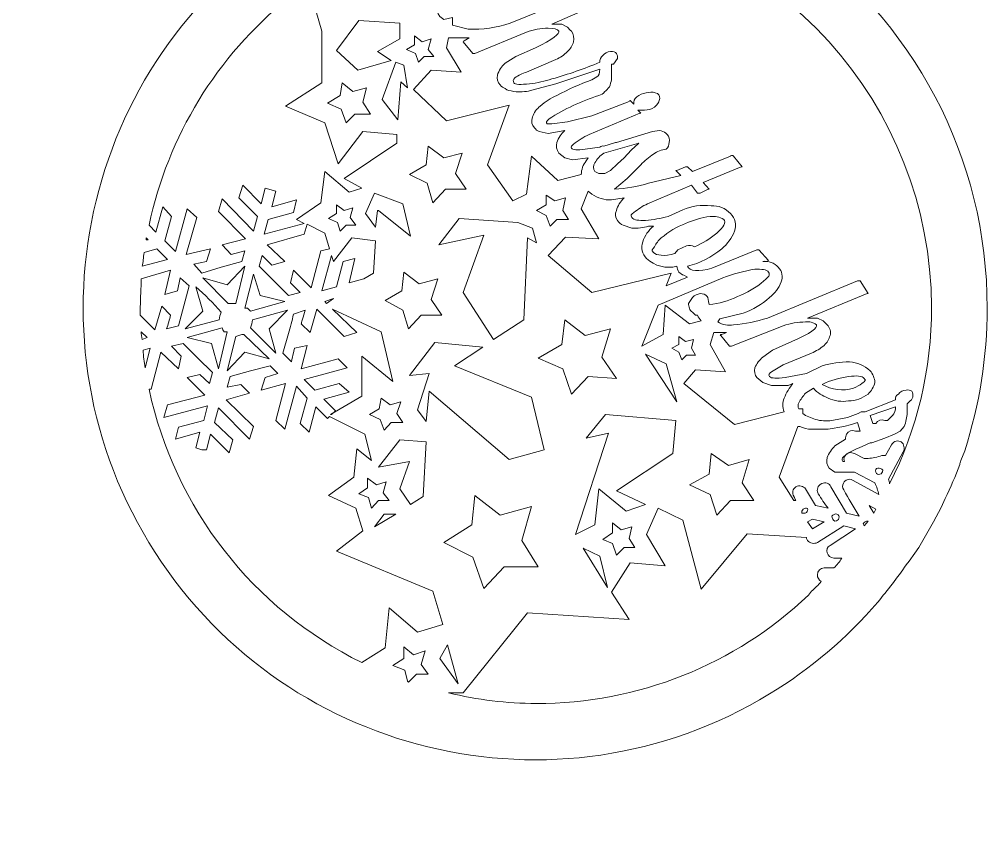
# Model space of a CAD drawing. Header units: millimetres. Extents: x -2.4 to 32.7, y -2.4 to 44.4.
# Drawn here: x -2.36 to 32.65, y -2.37 to 26.71 of the extents above; entities that cross this region are included whole.
import ezdxf

# ---------------------------------------------------------------- set-up
doc = ezdxf.new("R2010")
doc.units = ezdxf.units.MM
doc.header["$MEASUREMENT"] = 0
doc.layers.add('Layer 1', color=7, linetype='Continuous')

# ---------------------------------------------------------------- blocks, each defined once
blk = doc.blocks.new('block 4')
at = {"layer": 'Layer 1', "lineweight": 0}
for points in [[(9.878, 24.871), (9.102, 25.576), (9.913, 26.67), (11.395, 26.564), (11.395, 26), (10.583, 25.541), (11.077, 25.224), (9.878, 24.871)], [(12.629, 25.365), (12.277, 25.365), (12.065, 25.153), (11.959, 25.471), (11.642, 25.612), (11.924, 25.788), (11.924, 26.106), (12.206, 25.894), (12.524, 26), (12.418, 25.612), (12.629, 25.365)], [(11.254, 25.153), (11.536, 25.047), (11.677, 24.236), (11.43, 24.447), (11.324, 23.072), (10.76, 23.812), (11.254, 25.153)], [(9.243, 23.954), (9.313, 24.412), (9.701, 24.095), (10.195, 24.236), (10.054, 23.707), (10.336, 23.283), (9.772, 23.283), (9.454, 22.966), (9.278, 23.46), (8.784, 23.671), (9.243, 23.954)], [(13.794, 20.567), (13.053, 20.567), (12.594, 20.073), (12.382, 20.779), (11.747, 21.096), (12.347, 21.449), (12.418, 22.119), (12.982, 21.696), (13.652, 21.872), (13.406, 21.131), (13.794, 20.567)], [(11.501, 20.038), (11.783, 18.874), (10.619, 19.791), (10.583, 19.791), (10.513, 19.191), (10.16, 19.685), (10.477, 20.426), (11.501, 20.038)], [(16.334, 19.791), (16.686, 20.002), (16.686, 20.355), (17.004, 20.144), (17.392, 20.249), (17.286, 19.791), (17.498, 19.473), (17.074, 19.473), (16.827, 19.226), (16.686, 19.614), (16.334, 19.791)], [(9.807, 19.262), (9.454, 19.262), (9.243, 19.05), (9.137, 19.367), (8.819, 19.509), (9.102, 19.685), (9.102, 20.002), (9.384, 19.791), (9.701, 19.897), (9.596, 19.544), (9.807, 19.262)], [(6.597, 18.556), (7.937, 18.944), (8.043, 19.297), (8.678, 18.979), (8.855, 18.415), (8.537, 18.344), (8.184, 17.004), (7.549, 17.639), (7.444, 17.18), (7.796, 16.827), (7.373, 16.722), (6.844, 17.251), (6.315, 17.78), (6.421, 18.168), (6.773, 17.815), (7.232, 17.956), (6.597, 18.556)], [(12.806, 18.556), (13.547, 19.509), (15.663, 19.367), (16.192, 19.156), (16.334, 18.627), (16.016, 18.803), (15.875, 15.84), (14.781, 15.134), (13.688, 16.827), (14.429, 18.909), (12.806, 18.556)], [(2.223, 18.803), (2.223, 18.803), (2.293, 18.732), (2.223, 18.732), (2.223, 18.803)], [(10.513, 18.697), (10.442, 17.533), (10.089, 17.321), (9.56, 17.18), (9.772, 18.062), (9.349, 17.956), (9.102, 17.039), (8.572, 16.898), (8.925, 18.168), (8.996, 17.956), (9.666, 18.803), (10.513, 18.697)], [(5.468, 16.439), (5.186, 16.439), (4.269, 17.357), (5.151, 17.11), (5.786, 17.78), (5.468, 16.439)], [(12.771, 17.321), (12.524, 16.581), (12.912, 16.016), (12.171, 16.016), (11.712, 15.522), (11.501, 16.192), (10.866, 16.545), (11.465, 16.898), (11.536, 17.568), (12.1, 17.145), (12.771, 17.321)], [(6.35, 16.722), (7.232, 16.51), (5.997, 16.157), (5.891, 16.263), (5.786, 16.263), (6.103, 17.498), (6.35, 16.722)], [(16.404, 14.464), (17.251, 14.958), (17.357, 15.84), (18.097, 15.275), (19.015, 15.522), (18.697, 14.499), (19.226, 13.723), (18.203, 13.794), (17.604, 13.159), (17.286, 14.076), (16.404, 14.464)], [(5.468, 15.24), (5.68, 15.311), (5.75, 15.311), (6.667, 14.429), (5.786, 14.676), (5.151, 14.005), (5.468, 15.24)], [(21.237, 14.817), (21.484, 14.958), (21.484, 15.24), (21.731, 15.064), (22.013, 15.134), (21.943, 14.817), (22.084, 14.57), (21.766, 14.57), (21.59, 14.393), (21.484, 14.676), (21.237, 14.817)], [(15.346, 10.795), (12.453, 13.264), (12.347, 12.171), (12.03, 12.594), (12.453, 13.899), (11.747, 13.829), (12.665, 15.028), (14.393, 14.852), (13.37, 14.182), (16.157, 13.053), (16.616, 11.148), (15.346, 10.795)], [(20.285, 14.605), (21.026, 14.252), (21.414, 12.876), (20.285, 14.605)], [(10.654, 12.629), (10.724, 13.017), (11.042, 12.771), (11.43, 12.876), (11.289, 12.453), (11.501, 12.136), (11.077, 12.136), (10.83, 11.853), (10.689, 12.241), (10.301, 12.418), (10.654, 12.629)], [(20.285, 9.172), (19.579, 8.925), (18.591, 9.737), (18.45, 8.431), (17.745, 8.079), (18.944, 11.747), (18.133, 11.571), (18.838, 12.418), (21.378, 12.206), (21.273, 11.007), (19.226, 9.666), (20.285, 9.172)], [(10.619, 10.513), (11.395, 11.501), (12.347, 11.43), (12.241, 9.454), (11.783, 9.172), (11.395, 9.737), (11.747, 10.724), (10.619, 10.513)], [(24.201, 9.313), (23.354, 9.313), (22.86, 8.784), (22.613, 9.525), (21.872, 9.878), (22.578, 10.266), (22.648, 11.007), (23.283, 10.583), (24.024, 10.795), (23.777, 9.948), (24.201, 9.313)], [(11.007, 9.313), (10.619, 9.313), (10.372, 9.031), (10.266, 9.419), (9.913, 9.56), (10.231, 9.772), (10.231, 10.125), (10.548, 9.878), (10.901, 9.984), (10.795, 9.596), (11.007, 9.313)], [(12.982, 7.796), (14.005, 8.431), (14.111, 9.49), (15.028, 8.784), (16.157, 9.102), (15.804, 7.867), (16.404, 6.914), (15.169, 6.914), (14.429, 6.138), (14.041, 7.267), (12.982, 7.796)], [(28.54, 8.855), (28.363, 9.137), (28.61, 8.996), (28.54, 8.855)], [(10.83, 8.819), (11.254, 8.819), (10.477, 8.361), (10.83, 8.819)], [(18.732, 7.902), (19.085, 8.149), (19.085, 8.502), (19.403, 8.255), (19.791, 8.361), (19.685, 7.937), (19.897, 7.62), (19.509, 7.62), (19.226, 7.338), (19.085, 7.761), (18.732, 7.902)], [(26.741, 8.537), (26.317, 8.29), (26.141, 8.537), (26.317, 8.643), (26.741, 8.537)], [(18.909, 6.174), (18.027, 7.585), (18.627, 7.302), (18.909, 6.174)], [(11.677, 2.787), (11.571, 3.175), (11.148, 3.351), (11.536, 3.598), (11.536, 4.022), (11.889, 3.739), (12.312, 3.881), (12.171, 3.387), (12.418, 3.034), (11.994, 3.034), (11.712, 2.752), (11.677, 2.787)], [(13.511, 2.681), (12.841, 3.598), (13.123, 4.092), (13.511, 2.681)]]:
    blk.add_lwpolyline(points, dxfattribs=at)
for points, knots in [([(25.506, 29.774), (25.506, 29.774), (25.788, 29.88), (25.788, 29.88), (25.788, 29.88), (25.788, 29.88), (25.788, 29.88), (26.658, 30.272), (27.448, 30.822), (28.116, 31.503), (29.633, 33.302), (27.834, 35.313), (27.834, 37.218), (27.834, 39.123), (28.681, 40.534), (27.975, 42.192), (27.552, 43.251), (26.529, 43.744), (25.365, 43.78), (24.382, 43.82), (23.411, 43.562), (22.578, 43.039), (21.837, 42.58), (18.239, 38.911), (18.168, 38.911), (18.129, 39.138), (18.002, 39.341), (17.815, 39.476), (17.661, 39.616), (17.459, 39.692), (17.251, 39.687), (17.251, 39.687), (16.228, 39.687), (16.228, 39.687), (16.066, 39.679), (15.908, 39.63), (15.769, 39.546), (15.557, 39.441), (15.346, 39.229), (15.346, 39.088), (14.222, 40.731), (12.868, 42.205), (11.324, 43.462), (10.526, 44.028), (9.585, 44.358), (8.608, 44.415), (7.408, 44.45), (6.35, 44.027), (5.856, 43.004), (5.045, 41.416), (5.75, 39.652), (5.644, 38.029), (5.539, 36.407), (3.563, 34.255), (4.939, 32.35), (5.715, 31.468), (6.526, 30.656), (7.691, 30.304), (7.691, 30.304), (7.691, 30.304), (7.691, 30.304), (7.691, 30.304), (7.796, 30.233), (7.796, 30.233), (0.088, 25.547), (-2.362, 15.5), (2.324, 7.791), (7.01, 0.083), (17.057, -2.367), (24.766, 2.319), (26.238, 3.214), (27.559, 4.336), (28.681, 5.644), (29.034, 6.068), (29.386, 6.526), (29.704, 6.985), (29.704, 6.985), (29.81, 7.126), (29.81, 7.126), (29.81, 7.126), (29.81, 7.126), (29.81, 7.126), (29.81, 7.126), (30.021, 7.408), (30.021, 7.408), (30.021, 7.408), (30.163, 7.62), (30.163, 7.62), (30.163, 7.62), (30.692, 8.537), (30.692, 8.537), (30.692, 8.537), (30.692, 8.537), (30.692, 8.537), (30.692, 8.537), (30.974, 9.066), (30.974, 9.066), (30.974, 9.066), (31.115, 9.384), (31.115, 9.384), (31.313, 9.786), (31.489, 10.198), (31.644, 10.619), (31.644, 10.654), (31.679, 10.689), (31.679, 10.76), (31.679, 10.76), (31.821, 11.112), (31.821, 11.112), (32.361, 12.776), (32.635, 14.514), (32.632, 16.263), (32.651, 21.672), (29.98, 26.736), (25.506, 29.774)], [0, 0, 0, 0, 1, 1, 1, 2, 2, 2, 3, 3, 3, 4, 4, 4, 5, 5, 5, 6, 6, 6, 7, 7, 7, 8, 8, 8, 9, 9, 9, 10, 10, 10, 11, 11, 11, 12, 12, 12, 13, 13, 13, 14, 14, 14, 15, 15, 15, 16, 16, 16, 17, 17, 17, 18, 18, 18, 19, 19, 19, 20, 20, 20, 21, 21, 21, 22, 22, 22, 23, 23, 23, 24, 24, 24, 25, 25, 25, 26, 26, 26, 27, 27, 27, 28, 28, 28, 29, 29, 29, 30, 30, 30, 31, 31, 31, 32, 32, 32, 33, 33, 33, 34, 34, 34, 35, 35, 35, 36, 36, 36, 37, 37, 37, 38, 38, 38, 38]), ([(30.621, 16.298), (30.63, 14.08), (30.11, 11.891), (29.104, 9.913), (29.096, 9.972), (29.084, 10.031), (29.069, 10.089), (29.069, 10.089), (29.598, 11.077), (29.598, 11.077), (29.662, 11.197), (29.633, 11.345), (29.528, 11.43), (29.411, 11.501), (29.259, 11.465), (29.188, 11.349), (29.183, 11.341), (29.179, 11.333), (29.175, 11.324), (29.175, 11.324), (28.963, 10.936), (28.963, 10.936), (28.963, 10.936), (28.822, 10.936), (28.822, 10.936), (28.661, 10.884), (28.496, 10.849), (28.328, 10.83), (28.328, 10.83), (28.187, 10.83), (28.187, 10.83), (28.187, 10.83), (27.834, 11.007), (27.834, 11.007), (27.718, 11.078), (27.566, 11.042), (27.495, 10.925), (27.49, 10.917), (27.485, 10.909), (27.481, 10.901), (27.44, 10.849), (27.44, 10.776), (27.481, 10.724), (27.481, 10.724), (27.411, 10.724), (27.411, 10.724), (27.376, 10.795), (27.376, 10.83), (27.446, 10.901), (27.61, 11.044), (27.803, 11.152), (28.011, 11.218), (28.011, 11.218), (28.399, 11.395), (28.399, 11.395), (28.399, 11.395), (28.469, 11.395), (28.469, 11.395), (28.469, 11.395), (28.928, 11.571), (28.928, 11.571), (28.928, 11.571), (29.281, 11.712), (29.281, 11.712), (29.281, 11.712), (29.492, 11.818), (29.492, 11.818), (29.492, 11.818), (29.633, 11.994), (29.633, 11.994), (29.678, 12.069), (29.703, 12.154), (29.704, 12.241), (29.73, 12.321), (29.742, 12.405), (29.739, 12.488), (29.739, 12.488), (29.739, 12.806), (29.739, 12.806), (29.739, 12.806), (29.81, 12.876), (29.81, 12.876), (29.875, 12.918), (29.924, 12.98), (29.951, 13.053), (29.956, 13.125), (29.944, 13.198), (29.916, 13.264), (29.854, 13.308), (29.776, 13.321), (29.704, 13.3), (29.593, 13.3), (29.488, 13.247), (29.422, 13.159), (29.347, 13.116), (29.305, 13.032), (29.316, 12.947), (29.316, 12.947), (28.222, 12.524), (28.222, 12.524), (28.222, 12.524), (28.081, 12.524), (28.081, 12.524), (28.081, 12.524), (27.975, 12.453), (27.975, 12.453), (27.975, 12.453), (27.587, 12.312), (27.587, 12.312), (27.587, 12.312), (27.023, 12.206), (27.023, 12.206), (26.822, 12.18), (26.619, 12.192), (26.423, 12.241), (26.423, 12.241), (26.07, 12.382), (26.07, 12.382), (26.07, 12.382), (25.964, 12.453), (25.964, 12.453), (25.964, 12.453), (25.964, 12.629), (25.964, 12.629), (25.964, 12.629), (25.823, 12.629), (25.823, 12.629), (25.786, 12.695), (25.786, 12.776), (25.823, 12.841), (25.89, 12.969), (25.973, 13.088), (26.07, 13.194), (26.07, 13.194), (26.352, 13.37), (26.352, 13.37), (26.496, 13.21), (26.678, 13.088), (26.882, 13.017), (27.112, 12.909), (27.371, 12.872), (27.622, 12.912), (27.878, 12.919), (28.124, 13.005), (28.328, 13.159), (28.449, 13.274), (28.534, 13.42), (28.575, 13.582), (28.562, 13.738), (28.501, 13.886), (28.399, 14.005), (28.196, 14.193), (27.934, 14.306), (27.658, 14.323), (27.323, 14.328), (26.99, 14.28), (26.67, 14.182), (26.67, 14.182), (26.106, 13.899), (26.106, 13.899), (26.106, 13.899), (25.329, 13.758), (25.329, 13.758), (25.012, 13.723), (24.836, 13.723), (24.765, 13.794), (24.694, 13.864), (24.765, 13.899), (24.836, 13.97), (24.836, 13.97), (25.259, 14.217), (25.259, 14.217), (25.259, 14.217), (26.282, 14.64), (26.282, 14.64), (26.447, 14.713), (26.601, 14.808), (26.741, 14.922), (26.843, 15.018), (26.916, 15.14), (26.952, 15.275), (26.992, 15.414), (26.951, 15.564), (26.846, 15.663), (26.846, 15.663), (26.705, 15.804), (26.705, 15.804), (26.705, 15.804), (26.494, 15.91), (26.494, 15.91), (26.494, 15.91), (26.141, 15.91), (26.141, 15.91), (26.141, 15.91), (28.293, 16.792), (28.293, 16.792), (28.293, 16.792), (28.328, 16.792), (28.328, 16.792), (28.328, 16.792), (28.046, 17.251), (28.046, 17.251), (28.046, 17.251), (27.94, 17.251), (27.94, 17.251), (27.94, 17.251), (24.694, 15.91), (24.694, 15.91), (24.294, 15.78), (23.88, 15.697), (23.46, 15.663), (23.265, 15.625), (23.063, 15.663), (22.895, 15.769), (22.895, 15.769), (22.966, 15.875), (22.966, 15.875), (22.966, 15.875), (23.812, 16.087), (23.812, 16.087), (24.164, 16.211), (24.487, 16.403), (24.765, 16.651), (24.957, 16.795), (25.103, 16.991), (25.188, 17.216), (25.261, 17.397), (25.22, 17.605), (25.082, 17.745), (24.942, 17.906), (24.73, 17.985), (24.518, 17.956), (24.518, 17.956), (24.694, 17.956), (24.694, 17.956), (24.694, 17.976), (24.71, 17.992), (24.73, 17.992), (24.73, 17.992), (24.73, 17.992), (24.73, 17.992), (24.73, 17.992), (24.377, 18.38), (24.377, 18.38), (24.377, 18.38), (24.306, 18.38), (24.306, 18.38), (24.306, 18.38), (22.684, 17.709), (22.684, 17.709), (22.19, 17.568), (21.872, 17.604), (21.802, 17.78), (22.255, 17.897), (22.677, 18.114), (23.036, 18.415), (23.245, 18.58), (23.403, 18.8), (23.495, 19.05), (23.577, 19.271), (23.522, 19.519), (23.354, 19.685), (23.173, 19.881), (22.914, 19.984), (22.648, 19.967), (22.301, 20.005), (21.949, 19.957), (21.625, 19.826), (21.625, 19.826), (21.096, 19.579), (21.096, 19.579), (20.831, 19.507), (20.559, 19.459), (20.285, 19.438), (20.038, 19.438), (19.861, 19.438), (19.791, 19.544), (19.72, 19.65), (19.756, 19.65), (19.861, 19.72), (20.009, 19.85), (20.176, 19.957), (20.355, 20.038), (20.355, 20.038), (21.943, 20.708), (21.943, 20.708), (21.943, 20.708), (22.154, 20.426), (22.154, 20.426), (22.154, 20.426), (22.26, 20.426), (22.26, 20.426), (22.26, 20.426), (22.542, 20.567), (22.542, 20.567), (22.542, 20.567), (22.578, 20.567), (22.578, 20.567), (22.578, 20.567), (22.366, 20.814), (22.366, 20.814), (22.366, 20.814), (23.742, 21.378), (23.742, 21.378), (23.742, 21.378), (23.777, 21.378), (23.777, 21.378), (23.777, 21.378), (23.46, 21.766), (23.46, 21.766), (23.434, 21.796), (23.389, 21.798), (23.36, 21.773), (23.358, 21.771), (23.356, 21.769), (23.354, 21.766), (23.354, 21.766), (21.978, 21.202), (21.978, 21.202), (21.978, 21.202), (21.802, 21.378), (21.802, 21.378), (21.802, 21.378), (21.731, 21.378), (21.731, 21.378), (21.731, 21.378), (21.414, 21.237), (21.414, 21.237), (21.414, 21.237), (21.378, 21.237), (21.378, 21.237), (21.378, 21.237), (21.555, 21.061), (21.555, 21.061), (21.555, 21.061), (20.391, 20.779), (20.391, 20.779), (19.989, 20.659), (19.574, 20.588), (19.156, 20.567), (19.156, 20.567), (19.614, 20.955), (19.614, 20.955), (19.614, 20.955), (20.108, 21.449), (20.108, 21.449), (20.245, 21.597), (20.399, 21.727), (20.567, 21.837), (20.702, 21.935), (20.86, 21.996), (21.026, 22.013), (21.096, 22.076), (21.134, 22.166), (21.131, 22.26), (21.162, 22.36), (21.135, 22.469), (21.061, 22.542), (20.943, 22.684), (20.767, 22.719), (20.532, 22.648), (20.532, 22.648), (19.226, 22.26), (19.226, 22.26), (19.226, 22.26), (19.191, 22.26), (19.191, 22.26), (19.191, 22.26), (18.768, 22.119), (18.768, 22.119), (18.732, 22.154), (18.662, 22.119), (18.627, 22.084), (18.627, 22.084), (18.097, 22.013), (18.097, 22.013), (17.815, 21.978), (17.639, 21.978), (17.604, 22.049), (17.568, 22.119), (17.604, 22.119), (17.674, 22.19), (17.85, 22.327), (18.039, 22.445), (18.239, 22.542), (18.239, 22.542), (20.073, 23.319), (20.073, 23.319), (20.073, 23.319), (20.108, 23.319), (20.108, 23.319), (20.108, 23.319), (20.002, 23.424), (20.002, 23.424), (20.002, 23.424), (20.249, 23.424), (20.249, 23.424), (20.375, 23.422), (20.499, 23.459), (20.602, 23.53), (20.708, 23.636), (20.779, 23.707), (20.779, 23.777), (20.813, 23.866), (20.785, 23.967), (20.708, 24.024), (20.61, 24.074), (20.497, 24.086), (20.391, 24.059), (20.265, 24.058), (20.143, 24.021), (20.038, 23.954), (19.932, 23.883), (19.861, 23.812), (19.861, 23.707), (19.861, 23.707), (19.861, 23.636), (19.861, 23.636), (19.861, 23.636), (19.861, 23.636), (19.861, 23.636), (19.861, 23.636), (19.756, 23.742), (19.756, 23.742), (19.72, 23.777), (19.72, 23.777), (19.685, 23.742), (19.685, 23.742), (18.344, 23.213), (18.344, 23.213), (18.344, 23.213), (17.462, 23.001), (17.462, 23.001), (17.462, 23.001), (16.898, 22.931), (16.898, 22.931), (16.898, 22.931), (16.722, 22.931), (16.722, 22.931), (16.686, 22.966), (16.686, 23.036), (16.792, 23.107), (17.352, 23.468), (17.957, 23.752), (18.591, 23.954), (18.679, 23.969), (18.755, 24.02), (18.803, 24.095), (18.874, 24.13), (18.909, 24.201), (18.979, 24.271), (19.008, 24.352), (19.031, 24.434), (19.05, 24.518), (19.05, 24.518), (19.05, 25.082), (19.05, 25.082), (19.05, 25.082), (19.121, 25.082), (19.121, 25.082), (19.121, 25.082), (19.262, 25.294), (19.262, 25.294), (19.273, 25.355), (19.26, 25.418), (19.226, 25.471), (19.191, 25.541), (19.121, 25.541), (19.015, 25.541), (18.906, 25.532), (18.805, 25.482), (18.732, 25.4), (18.658, 25.341), (18.618, 25.248), (18.627, 25.153), (18.063, 24.919), (17.486, 24.719), (16.898, 24.553), (16.635, 24.465), (16.363, 24.405), (16.087, 24.377), (15.769, 24.342), (15.557, 24.342), (15.522, 24.412), (15.487, 24.483), (15.487, 24.518), (15.557, 24.589), (15.683, 24.687), (15.827, 24.759), (15.981, 24.8), (15.981, 24.8), (17.039, 25.259), (17.039, 25.259), (17.198, 25.323), (17.342, 25.419), (17.462, 25.541), (17.565, 25.636), (17.638, 25.759), (17.674, 25.894), (17.706, 26.027), (17.68, 26.168), (17.604, 26.282), (17.533, 26.317), (17.498, 26.388), (17.462, 26.423), (17.462, 26.423), (17.251, 26.529), (17.251, 26.529), (17.251, 26.529), (16.898, 26.529), (16.898, 26.529), (16.898, 26.529), (19.05, 27.481), (19.05, 27.481), (19.05, 27.501), (19.066, 27.517), (19.085, 27.517), (19.085, 27.517), (19.085, 27.517), (19.085, 27.517), (19.085, 27.517), (18.732, 27.905), (18.732, 27.905), (18.732, 27.905), (18.662, 27.905), (18.662, 27.905), (18.662, 27.905), (15.381, 26.564), (15.381, 26.564), (14.893, 26.401), (14.379, 26.329), (13.864, 26.352), (13.864, 26.352), (13.3, 26.494), (13.3, 26.494), (13.3, 26.494), (13.3, 26.776), (13.3, 26.776), (13.3, 26.776), (12.982, 26.705), (12.982, 26.705), (12.982, 26.705), (12.841, 26.811), (12.841, 26.811), (12.674, 27.049), (12.647, 27.359), (12.771, 27.622), (12.934, 28.046), (13.216, 28.413), (13.582, 28.681), (14.068, 29.111), (14.63, 29.446), (15.24, 29.669), (15.24, 29.669), (15.346, 29.527), (15.346, 29.527), (15.561, 29.258), (15.824, 29.031), (16.122, 28.857), (16.392, 28.721), (16.676, 28.614), (16.969, 28.54), (17.227, 28.498), (17.491, 28.51), (17.745, 28.575), (17.978, 28.61), (18.197, 28.707), (18.38, 28.857), (18.518, 28.978), (18.616, 29.138), (18.662, 29.316), (18.725, 29.448), (18.738, 29.598), (18.697, 29.739), (18.652, 29.852), (18.593, 29.959), (18.521, 30.057), (18.297, 30.288), (18.018, 30.459), (17.709, 30.551), (25.029, 29.809), (30.604, 23.655), (30.621, 16.298)], [0, 0, 0, 0, 1, 1, 1, 2, 2, 2, 3, 3, 3, 4, 4, 4, 5, 5, 5, 6, 6, 6, 7, 7, 7, 8, 8, 8, 9, 9, 9, 10, 10, 10, 11, 11, 11, 12, 12, 12, 13, 13, 13, 14, 14, 14, 15, 15, 15, 16, 16, 16, 17, 17, 17, 18, 18, 18, 19, 19, 19, 20, 20, 20, 21, 21, 21, 22, 22, 22, 23, 23, 23, 24, 24, 24, 25, 25, 25, 26, 26, 26, 27, 27, 27, 28, 28, 28, 29, 29, 29, 30, 30, 30, 31, 31, 31, 32, 32, 32, 33, 33, 33, 34, 34, 34, 35, 35, 35, 36, 36, 36, 37, 37, 37, 38, 38, 38, 39, 39, 39, 40, 40, 40, 41, 41, 41, 42, 42, 42, 43, 43, 43, 44, 44, 44, 45, 45, 45, 46, 46, 46, 47, 47, 47, 48, 48, 48, 49, 49, 49, 50, 50, 50, 51, 51, 51, 52, 52, 52, 53, 53, 53, 54, 54, 54, 55, 55, 55, 56, 56, 56, 57, 57, 57, 58, 58, 58, 59, 59, 59, 60, 60, 60, 61, 61, 61, 62, 62, 62, 63, 63, 63, 64, 64, 64, 65, 65, 65, 66, 66, 66, 67, 67, 67, 68, 68, 68, 69, 69, 69, 70, 70, 70, 71, 71, 71, 72, 72, 72, 73, 73, 73, 74, 74, 74, 75, 75, 75, 76, 76, 76, 77, 77, 77, 78, 78, 78, 79, 79, 79, 80, 80, 80, 81, 81, 81, 82, 82, 82, 83, 83, 83, 84, 84, 84, 85, 85, 85, 86, 86, 86, 87, 87, 87, 88, 88, 88, 89, 89, 89, 90, 90, 90, 91, 91, 91, 92, 92, 92, 93, 93, 93, 94, 94, 94, 95, 95, 95, 96, 96, 96, 97, 97, 97, 98, 98, 98, 99, 99, 99, 100, 100, 100, 101, 101, 101, 102, 102, 102, 103, 103, 103, 104, 104, 104, 105, 105, 105, 106, 106, 106, 107, 107, 107, 108, 108, 108, 109, 109, 109, 110, 110, 110, 111, 111, 111, 112, 112, 112, 113, 113, 113, 114, 114, 114, 115, 115, 115, 116, 116, 116, 117, 117, 117, 118, 118, 118, 119, 119, 119, 120, 120, 120, 121, 121, 121, 122, 122, 122, 123, 123, 123, 124, 124, 124, 125, 125, 125, 126, 126, 126, 127, 127, 127, 128, 128, 128, 129, 129, 129, 130, 130, 130, 131, 131, 131, 132, 132, 132, 133, 133, 133, 134, 134, 134, 135, 135, 135, 136, 136, 136, 137, 137, 137, 138, 138, 138, 139, 139, 139, 140, 140, 140, 141, 141, 141, 142, 142, 142, 143, 143, 143, 144, 144, 144, 145, 145, 145, 146, 146, 146, 147, 147, 147, 148, 148, 148, 149, 149, 149, 150, 150, 150, 151, 151, 151, 152, 152, 152, 153, 153, 153, 154, 154, 154, 155, 155, 155, 156, 156, 156, 157, 157, 157, 158, 158, 158, 159, 159, 159, 160, 160, 160, 161, 161, 161, 162, 162, 162, 163, 163, 163, 164, 164, 164, 165, 165, 165, 166, 166, 166, 167, 167, 167, 168, 168, 168, 169, 169, 169, 170, 170, 170, 171, 171, 171, 172, 172, 172, 173, 173, 173, 174, 174, 174, 175, 175, 175, 176, 176, 176, 177, 177, 177, 178, 178, 178, 179, 179, 179, 180, 180, 180, 181, 181, 181, 182, 182, 182, 183, 183, 183, 184, 184, 184, 185, 185, 185, 186, 186, 186, 187, 187, 187, 188, 188, 188, 189, 189, 189, 190, 190, 190, 191, 191, 191, 192, 192, 192, 193, 193, 193, 194, 194, 194, 194]), ([(7.338, 27.446), (7.338, 27.446), (8.361, 27.023), (8.361, 27.023), (8.361, 27.023), (8.572, 26.282), (8.572, 26.282), (8.572, 26.282), (8.572, 24.412), (8.572, 24.412), (8.572, 24.412), (7.267, 23.566), (7.267, 23.566), (7.267, 23.566), (8.678, 22.966), (8.678, 22.966), (8.678, 22.966), (9.172, 21.484), (9.172, 21.484), (9.172, 21.484), (10.054, 22.648), (10.054, 22.648), (10.054, 22.648), (11.289, 22.542), (11.289, 22.542), (11.289, 22.542), (11.289, 22.225), (11.289, 22.225), (11.289, 22.225), (9.384, 20.955), (9.384, 20.955), (9.384, 20.955), (10.019, 20.602), (10.019, 20.602), (10.019, 20.602), (9.56, 20.461), (9.56, 20.461), (9.56, 20.461), (8.678, 21.202), (8.678, 21.202), (8.678, 21.202), (8.537, 20.073), (8.537, 20.073), (8.537, 20.073), (7.655, 19.473), (7.655, 19.473), (7.655, 19.473), (7.937, 19.332), (7.937, 19.332), (7.937, 19.332), (6.491, 18.944), (6.491, 18.944), (6.491, 18.944), (6.632, 19.473), (6.632, 19.473), (6.632, 19.473), (7.549, 19.72), (7.549, 19.72), (7.549, 19.72), (7.655, 20.179), (7.655, 20.179), (7.655, 20.179), (6.773, 19.932), (6.773, 19.932), (6.773, 19.932), (6.914, 20.496), (6.914, 20.496), (6.914, 20.496), (6.526, 20.602), (6.526, 20.602), (6.526, 20.602), (6.385, 20.038), (6.385, 20.038), (6.385, 20.038), (5.715, 20.708), (5.715, 20.708), (5.715, 20.708), (5.574, 20.249), (5.574, 20.249), (5.574, 20.249), (6.244, 19.579), (6.244, 19.579), (6.244, 19.579), (6.103, 19.05), (6.103, 19.05), (6.103, 19.05), (4.974, 20.214), (4.974, 20.214), (4.974, 20.214), (4.833, 19.756), (4.833, 19.756), (4.833, 19.756), (5.821, 18.768), (5.821, 18.768), (5.821, 18.768), (4.974, 18.556), (4.974, 18.556), (4.974, 18.556), (5.292, 18.203), (5.292, 18.203), (5.292, 18.203), (5.786, 18.344), (5.786, 18.344), (5.786, 18.344), (5.68, 17.956), (5.68, 17.956), (5.68, 17.956), (4.939, 17.745), (4.939, 17.745), (4.939, 17.745), (4.233, 17.533), (4.233, 17.533), (4.233, 17.533), (3.951, 17.851), (3.951, 17.851), (3.951, 17.851), (4.41, 17.956), (4.41, 17.956), (4.41, 17.956), (4.551, 18.415), (4.551, 18.415), (4.551, 18.415), (3.669, 18.203), (3.669, 18.203), (3.669, 18.203), (4.057, 19.544), (4.057, 19.544), (4.057, 19.544), (3.704, 19.861), (3.704, 19.861), (3.704, 19.861), (3.281, 18.309), (3.281, 18.309), (3.281, 18.309), (2.893, 18.697), (2.893, 18.697), (2.893, 18.697), (3.14, 19.579), (3.14, 19.579), (3.14, 19.579), (2.822, 19.932), (2.822, 19.932), (2.822, 19.932), (2.575, 19.015), (2.575, 19.015), (2.575, 19.015), (2.328, 19.262), (2.328, 19.262), (3.007, 22.485), (4.777, 25.375), (7.338, 27.446)], [0, 0, 0, 0, 1, 1, 1, 2, 2, 2, 3, 3, 3, 4, 4, 4, 5, 5, 5, 6, 6, 6, 7, 7, 7, 8, 8, 8, 9, 9, 9, 10, 10, 10, 11, 11, 11, 12, 12, 12, 13, 13, 13, 14, 14, 14, 15, 15, 15, 16, 16, 16, 17, 17, 17, 18, 18, 18, 19, 19, 19, 20, 20, 20, 21, 21, 21, 22, 22, 22, 23, 23, 23, 24, 24, 24, 25, 25, 25, 26, 26, 26, 27, 27, 27, 28, 28, 28, 29, 29, 29, 30, 30, 30, 31, 31, 31, 32, 32, 32, 33, 33, 33, 34, 34, 34, 35, 35, 35, 36, 36, 36, 37, 37, 37, 38, 38, 38, 39, 39, 39, 40, 40, 40, 41, 41, 41, 42, 42, 42, 43, 43, 43, 44, 44, 44, 45, 45, 45, 46, 46, 46, 47, 47, 47, 48, 48, 48, 49, 49, 49, 50, 50, 50, 50]), ([(14.041, 25.471), (14.041, 25.471), (14.111, 25.471), (14.111, 25.471), (14.111, 25.471), (15.981, 26.247), (15.981, 26.247), (16.229, 26.339), (16.492, 26.387), (16.757, 26.388), (16.969, 26.388), (17.11, 26.352), (17.145, 26.282), (17.18, 26.211), (16.933, 25.964), (16.298, 25.682), (16.298, 25.682), (15.593, 25.365), (15.593, 25.365), (15.593, 25.365), (15.205, 25.118), (15.205, 25.118), (15.075, 25.004), (14.978, 24.858), (14.922, 24.694), (14.889, 24.566), (14.93, 24.43), (15.028, 24.342), (15.07, 24.277), (15.132, 24.227), (15.205, 24.201), (15.275, 24.13), (15.381, 24.13), (15.522, 24.095), (15.723, 24.073), (15.925, 24.085), (16.122, 24.13), (16.122, 24.13), (17.039, 24.377), (17.039, 24.377), (17.039, 24.377), (17.039, 24.377), (17.039, 24.377), (17.039, 24.377), (18.627, 24.906), (18.627, 24.906), (18.627, 24.765), (18.591, 24.659), (18.521, 24.624), (18.521, 24.624), (18.344, 24.518), (18.344, 24.518), (17.907, 24.364), (17.482, 24.176), (17.074, 23.954), (16.853, 23.862), (16.649, 23.73), (16.475, 23.566), (16.34, 23.471), (16.241, 23.335), (16.192, 23.177), (16.157, 23.001), (16.157, 22.895), (16.263, 22.789), (16.305, 22.724), (16.367, 22.675), (16.439, 22.648), (16.439, 22.648), (16.757, 22.578), (16.757, 22.578), (16.757, 22.578), (17.357, 22.684), (17.357, 22.684), (17.227, 22.57), (17.13, 22.424), (17.074, 22.26), (17.038, 22.127), (17.064, 21.984), (17.145, 21.872), (17.145, 21.872), (17.357, 21.696), (17.357, 21.696), (17.357, 21.696), (17.639, 21.625), (17.639, 21.625), (17.639, 21.625), (18.203, 21.696), (18.203, 21.696), (18.203, 21.696), (18.133, 21.59), (18.133, 21.59), (18.023, 21.448), (17.961, 21.275), (17.956, 21.096), (17.956, 21.096), (17.956, 21.096), (17.956, 21.096), (17.956, 21.096), (17.11, 20.884), (17.11, 20.884), (17.11, 20.884), (16.157, 21.766), (16.157, 21.766), (16.157, 21.766), (15.981, 20.391), (15.981, 20.391), (15.981, 20.391), (15.487, 20.144), (15.487, 20.144), (15.487, 20.144), (14.57, 21.449), (14.57, 21.449), (14.57, 21.449), (15.346, 23.601), (15.346, 23.601), (15.346, 23.601), (13.088, 23.036), (13.088, 23.036), (13.088, 23.036), (11.889, 24.165), (11.889, 24.165), (11.889, 24.165), (12.524, 24.871), (12.524, 24.871), (12.524, 24.871), (13.617, 24.8), (13.617, 24.8), (13.617, 24.8), (13.088, 25.682), (13.088, 25.682), (13.088, 25.682), (13.159, 26.035), (13.159, 26.035), (13.159, 26.035), (13.899, 26.035), (13.899, 26.035), (13.899, 26.035), (13.723, 25.929), (13.723, 25.929), (13.704, 25.929), (13.688, 25.913), (13.688, 25.894), (13.688, 25.894), (13.688, 25.894), (13.688, 25.894), (13.688, 25.894), (14.041, 25.471), (14.041, 25.471)], [0, 0, 0, 0, 1, 1, 1, 2, 2, 2, 3, 3, 3, 4, 4, 4, 5, 5, 5, 6, 6, 6, 7, 7, 7, 8, 8, 8, 9, 9, 9, 10, 10, 10, 11, 11, 11, 12, 12, 12, 13, 13, 13, 14, 14, 14, 15, 15, 15, 16, 16, 16, 17, 17, 17, 18, 18, 18, 19, 19, 19, 20, 20, 20, 21, 21, 21, 22, 22, 22, 23, 23, 23, 24, 24, 24, 25, 25, 25, 26, 26, 26, 27, 27, 27, 28, 28, 28, 29, 29, 29, 30, 30, 30, 31, 31, 31, 32, 32, 32, 33, 33, 33, 34, 34, 34, 35, 35, 35, 36, 36, 36, 37, 37, 37, 38, 38, 38, 39, 39, 39, 40, 40, 40, 41, 41, 41, 42, 42, 42, 43, 43, 43, 44, 44, 44, 45, 45, 45, 46, 46, 46, 47, 47, 47, 48, 48, 48, 49, 49, 49, 49]), ([(19.015, 21.237), (19.015, 21.237), (18.803, 21.131), (18.803, 21.131), (18.803, 21.131), (18.591, 21.131), (18.591, 21.131), (18.591, 21.131), (18.45, 21.202), (18.45, 21.202), (18.385, 21.298), (18.385, 21.424), (18.45, 21.519), (18.526, 21.661), (18.635, 21.782), (18.768, 21.872), (18.768, 21.872), (20.038, 22.225), (20.038, 22.225), (20.038, 22.225), (19.756, 21.978), (19.756, 21.978), (19.756, 21.978), (19.509, 21.696), (19.509, 21.696), (19.509, 21.696), (19.262, 21.484), (19.262, 21.484), (19.262, 21.484), (19.015, 21.237), (19.015, 21.237)], [0, 0, 0, 0, 1, 1, 1, 2, 2, 2, 3, 3, 3, 4, 4, 4, 5, 5, 5, 6, 6, 6, 7, 7, 7, 8, 8, 8, 9, 9, 9, 10, 10, 10, 10]), ([(19.262, 19.438), (19.312, 19.359), (19.386, 19.297), (19.473, 19.262), (19.473, 19.262), (19.791, 19.156), (19.791, 19.156), (19.993, 19.15), (20.195, 19.174), (20.391, 19.226), (20.391, 19.226), (20.567, 19.226), (20.567, 19.226), (20.387, 19.079), (20.252, 18.883), (20.179, 18.662), (20.103, 18.452), (20.158, 18.217), (20.32, 18.062), (20.611, 17.786), (21.025, 17.679), (21.414, 17.78), (21.421, 17.705), (21.445, 17.633), (21.484, 17.568), (21.555, 17.533), (21.59, 17.462), (21.661, 17.462), (21.661, 17.462), (21.802, 17.392), (21.802, 17.392), (21.802, 17.392), (21.026, 17.074), (21.026, 17.074), (21.026, 17.074), (21.202, 17.533), (21.202, 17.533), (21.202, 17.533), (18.344, 16.827), (18.344, 16.827), (18.344, 16.827), (16.757, 18.168), (16.757, 18.168), (16.757, 18.168), (17.392, 18.838), (17.392, 18.838), (17.392, 18.838), (18.591, 18.768), (18.591, 18.768), (18.591, 18.768), (17.956, 19.861), (17.956, 19.861), (17.956, 19.861), (18.203, 20.496), (18.203, 20.496), (18.203, 20.496), (18.344, 20.391), (18.344, 20.391), (18.549, 20.243), (18.798, 20.169), (19.05, 20.179), (19.05, 20.179), (19.509, 20.249), (19.509, 20.249), (19.371, 20.128), (19.272, 19.968), (19.226, 19.791), (19.174, 19.675), (19.187, 19.541), (19.262, 19.438)], [0, 0, 0, 0, 1, 1, 1, 2, 2, 2, 3, 3, 3, 4, 4, 4, 5, 5, 5, 6, 6, 6, 7, 7, 7, 8, 8, 8, 9, 9, 9, 10, 10, 10, 11, 11, 11, 12, 12, 12, 13, 13, 13, 14, 14, 14, 15, 15, 15, 16, 16, 16, 17, 17, 17, 18, 18, 18, 19, 19, 19, 20, 20, 20, 21, 21, 21, 22, 22, 22, 23, 23, 23, 23]), ([(20.602, 18.486), (20.662, 18.607), (20.746, 18.715), (20.849, 18.803), (21.111, 19.028), (21.409, 19.207), (21.731, 19.332), (22.012, 19.454), (22.309, 19.538), (22.613, 19.579), (22.785, 19.6), (22.959, 19.563), (23.107, 19.473), (23.213, 19.367), (23.107, 19.191), (22.86, 18.979), (22.616, 18.774), (22.343, 18.608), (22.049, 18.486), (21.965, 18.541), (21.861, 18.554), (21.766, 18.521), (21.766, 18.521), (21.449, 18.38), (21.449, 18.38), (21.449, 18.38), (21.343, 18.239), (21.343, 18.239), (20.955, 18.133), (20.673, 18.168), (20.567, 18.274), (20.461, 18.38), (20.532, 18.38), (20.602, 18.486)], [0, 0, 0, 0, 1, 1, 1, 2, 2, 2, 3, 3, 3, 4, 4, 4, 5, 5, 5, 6, 6, 6, 7, 7, 7, 8, 8, 8, 9, 9, 9, 10, 10, 10, 11, 11, 11, 11]), ([(2.152, 18.274), (2.152, 18.274), (2.611, 18.415), (2.611, 18.415), (2.611, 18.415), (2.999, 18.027), (2.999, 18.027), (2.999, 18.027), (2.081, 17.78), (2.081, 17.78), (2.117, 17.921), (2.117, 18.097), (2.152, 18.274)], [0, 0, 0, 0, 1, 1, 1, 2, 2, 2, 3, 3, 3, 4, 4, 4, 4]), ([(2.787, 16.334), (2.787, 16.334), (2.54, 15.487), (2.54, 15.487), (2.54, 15.487), (2.011, 16.016), (2.011, 16.016), (2.011, 16.016), (2.011, 16.298), (2.011, 16.298), (2.011, 16.651), (2.046, 17.004), (2.046, 17.321), (2.046, 17.321), (3.104, 17.639), (3.104, 17.639), (3.104, 17.639), (2.893, 16.757), (2.893, 16.757), (2.893, 16.757), (3.351, 16.898), (3.351, 16.898), (3.351, 16.898), (3.457, 17.357), (3.457, 17.357), (3.457, 17.357), (3.775, 17.074), (3.775, 17.074), (3.775, 17.074), (3.387, 15.628), (3.387, 15.628), (3.387, 15.628), (2.963, 15.522), (2.963, 15.522), (3.02, 15.684), (3.068, 15.849), (3.104, 16.016), (3.104, 16.016), (2.787, 16.334), (2.787, 16.334)], [0, 0, 0, 0, 1, 1, 1, 2, 2, 2, 3, 3, 3, 4, 4, 4, 5, 5, 5, 6, 6, 6, 7, 7, 7, 8, 8, 8, 9, 9, 9, 10, 10, 10, 11, 11, 11, 12, 12, 12, 13, 13, 13, 13]), ([(22.578, 16.404), (22.542, 16.545), (22.542, 16.651), (22.507, 16.686), (22.445, 16.756), (22.354, 16.795), (22.26, 16.792), (22.152, 16.783), (22.05, 16.733), (21.978, 16.651), (21.978, 16.651), (21.837, 16.439), (21.837, 16.439), (21.831, 16.378), (21.844, 16.317), (21.872, 16.263), (21.88, 16.2), (21.92, 16.147), (21.978, 16.122), (21.978, 16.122), (22.084, 16.016), (22.084, 16.016), (22.084, 16.016), (22.154, 16.016), (22.154, 16.016), (22.189, 15.938), (22.237, 15.866), (22.296, 15.804), (22.296, 15.804), (21.872, 15.699), (21.872, 15.699), (21.872, 15.699), (20.99, 16.369), (20.99, 16.369), (20.99, 16.369), (20.92, 15.311), (20.92, 15.311), (20.92, 15.311), (20.144, 14.887), (20.144, 14.887), (20.144, 14.887), (20.743, 16.369), (20.743, 16.369), (20.743, 16.369), (23.072, 17.357), (23.072, 17.357), (23.448, 17.502), (23.838, 17.608), (24.236, 17.674), (24.483, 17.674), (24.659, 17.674), (24.73, 17.568), (24.8, 17.462), (24.73, 17.392), (24.553, 17.251), (24.275, 17.004), (23.951, 16.812), (23.601, 16.686), (23.282, 16.524), (22.934, 16.428), (22.578, 16.404)], [0, 0, 0, 0, 1, 1, 1, 2, 2, 2, 3, 3, 3, 4, 4, 4, 5, 5, 5, 6, 6, 6, 7, 7, 7, 8, 8, 8, 9, 9, 9, 10, 10, 10, 11, 11, 11, 12, 12, 12, 13, 13, 13, 14, 14, 14, 15, 15, 15, 16, 16, 16, 17, 17, 17, 18, 18, 18, 19, 19, 19, 20, 20, 20, 20]), ([(4.269, 16.157), (4.269, 16.157), (4.022, 17.039), (4.022, 17.039), (4.345, 16.751), (4.651, 16.445), (4.939, 16.122), (4.895, 16.034), (4.871, 15.938), (4.868, 15.84), (4.868, 15.84), (3.634, 15.522), (3.634, 15.522), (3.634, 15.522), (4.269, 16.157), (4.269, 16.157)], [0, 0, 0, 0, 1, 1, 1, 2, 2, 2, 3, 3, 3, 4, 4, 4, 5, 5, 5, 5]), ([(8.749, 16.439), (8.749, 16.439), (8.678, 16.51), (8.678, 16.51), (8.678, 16.51), (8.996, 16.616), (8.996, 16.616), (8.996, 16.616), (8.749, 16.439), (8.749, 16.439)], [0, 0, 0, 0, 1, 1, 1, 2, 2, 2, 3, 3, 3, 3]), ([(6.914, 14.64), (6.914, 14.64), (5.997, 15.557), (5.997, 15.557), (6.037, 15.647), (6.061, 15.742), (6.068, 15.84), (6.068, 15.84), (7.338, 16.192), (7.338, 16.192), (7.338, 16.192), (6.667, 15.522), (6.667, 15.522), (6.667, 15.522), (6.914, 14.64), (6.914, 14.64)], [0, 0, 0, 0, 1, 1, 1, 2, 2, 2, 3, 3, 3, 4, 4, 4, 5, 5, 5, 5]), ([(8.643, 12.982), (8.643, 12.982), (9.56, 13.229), (9.56, 13.229), (9.56, 13.229), (9.208, 13.547), (9.208, 13.547), (9.208, 13.547), (8.326, 13.3), (8.326, 13.3), (8.326, 13.3), (7.937, 13.688), (7.937, 13.688), (7.937, 13.688), (9.49, 14.111), (9.49, 14.111), (9.49, 14.111), (9.172, 14.429), (9.172, 14.429), (9.172, 14.429), (7.832, 14.076), (7.832, 14.076), (7.832, 14.076), (8.043, 14.922), (8.043, 14.922), (8.043, 14.922), (7.585, 14.817), (7.585, 14.817), (7.585, 14.817), (7.514, 14.534), (7.479, 14.323), (7.479, 14.323), (7.161, 14.64), (7.161, 14.64), (7.161, 14.64), (7.373, 15.346), (7.373, 15.346), (7.444, 15.578), (7.503, 15.813), (7.549, 16.051), (7.549, 16.051), (7.973, 16.192), (7.973, 16.192), (7.902, 15.981), (7.832, 15.699), (7.832, 15.699), (7.832, 15.699), (8.149, 15.381), (8.149, 15.381), (8.149, 15.381), (8.396, 16.228), (8.396, 16.228), (8.396, 16.228), (9.384, 15.24), (9.384, 15.24), (9.384, 15.24), (9.843, 15.381), (9.843, 15.381), (9.843, 15.381), (8.961, 16.228), (8.961, 16.228), (8.961, 16.228), (10.724, 15.416), (10.724, 15.416), (10.724, 15.416), (11.148, 13.617), (11.148, 13.617), (11.148, 13.617), (10.019, 14.534), (10.019, 14.534), (10.019, 14.534), (10.019, 13.088), (10.019, 13.088), (10.019, 13.088), (8.89, 12.418), (8.89, 12.418), (8.89, 12.418), (8.925, 12.418), (8.925, 12.418), (8.925, 12.418), (9.066, 12.559), (9.066, 12.559), (9.066, 12.559), (8.643, 12.982), (8.643, 12.982)], [0, 0, 0, 0, 1, 1, 1, 2, 2, 2, 3, 3, 3, 4, 4, 4, 5, 5, 5, 6, 6, 6, 7, 7, 7, 8, 8, 8, 9, 9, 9, 10, 10, 10, 11, 11, 11, 12, 12, 12, 13, 13, 13, 14, 14, 14, 15, 15, 15, 16, 16, 16, 17, 17, 17, 18, 18, 18, 19, 19, 19, 20, 20, 20, 21, 21, 21, 22, 22, 22, 23, 23, 23, 24, 24, 24, 25, 25, 25, 26, 26, 26, 27, 27, 27, 28, 28, 28, 28]), ([(23.495, 12.065), (23.495, 12.065), (21.661, 13.547), (21.661, 13.547), (21.661, 13.547), (22.084, 14.041), (22.084, 14.041), (22.084, 14.041), (23.177, 13.97), (23.177, 13.97), (23.177, 13.97), (22.613, 14.958), (22.613, 14.958), (22.613, 14.958), (22.754, 15.381), (22.754, 15.381), (22.754, 15.381), (23.213, 15.381), (23.213, 15.381), (23.213, 15.381), (23.036, 15.311), (23.036, 15.311), (23.036, 15.311), (23.001, 15.311), (23.001, 15.311), (22.966, 15.275), (22.966, 15.275), (23.001, 15.275), (23.001, 15.275), (23.319, 14.887), (23.319, 14.887), (23.319, 14.887), (23.389, 14.887), (23.389, 14.887), (23.389, 14.887), (25.259, 15.628), (25.259, 15.628), (25.52, 15.718), (25.794, 15.765), (26.07, 15.769), (26.209, 15.791), (26.35, 15.752), (26.458, 15.663), (26.529, 15.557), (26.247, 15.346), (25.576, 15.064), (25.576, 15.064), (24.871, 14.746), (24.871, 14.746), (24.871, 14.746), (24.518, 14.499), (24.518, 14.499), (24.398, 14.391), (24.302, 14.259), (24.236, 14.111), (24.2, 13.989), (24.226, 13.857), (24.306, 13.758), (24.306, 13.758), (24.518, 13.582), (24.518, 13.582), (24.518, 13.582), (24.836, 13.476), (24.836, 13.476), (24.836, 13.476), (25.435, 13.476), (25.435, 13.476), (25.435, 13.476), (25.612, 13.547), (25.612, 13.547), (25.481, 13.387), (25.374, 13.208), (25.294, 13.017), (25.223, 12.861), (25.223, 12.681), (25.294, 12.524), (25.294, 12.524), (23.495, 12.065), (23.495, 12.065)], [0, 0, 0, 0, 1, 1, 1, 2, 2, 2, 3, 3, 3, 4, 4, 4, 5, 5, 5, 6, 6, 6, 7, 7, 7, 8, 8, 8, 9, 9, 9, 10, 10, 10, 11, 11, 11, 12, 12, 12, 13, 13, 13, 14, 14, 14, 15, 15, 15, 16, 16, 16, 17, 17, 17, 18, 18, 18, 19, 19, 19, 20, 20, 20, 21, 21, 21, 22, 22, 22, 23, 23, 23, 24, 24, 24, 25, 25, 25, 26, 26, 26, 26]), ([(2.046, 15.416), (2.046, 15.416), (2.258, 15.205), (2.258, 15.205), (2.258, 15.205), (2.081, 15.134), (2.081, 15.134), (2.052, 15.225), (2.04, 15.321), (2.046, 15.416)], [0, 0, 0, 0, 1, 1, 1, 2, 2, 2, 3, 3, 3, 3]), ([(4.974, 15.557), (4.984, 15.505), (5.008, 15.456), (5.045, 15.416), (5.045, 15.416), (5.151, 15.416), (5.151, 15.416), (5.151, 15.416), (4.833, 14.076), (4.833, 14.076), (4.833, 14.076), (4.586, 14.993), (4.586, 14.993), (4.586, 14.993), (3.704, 15.205), (3.704, 15.205), (3.704, 15.205), (4.974, 15.557), (4.974, 15.557)], [0, 0, 0, 0, 1, 1, 1, 2, 2, 2, 3, 3, 3, 4, 4, 4, 5, 5, 5, 6, 6, 6, 6]), ([(2.117, 14.746), (2.117, 14.746), (2.364, 14.817), (2.364, 14.817), (2.364, 14.817), (2.187, 14.111), (2.187, 14.111), (2.146, 14.32), (2.123, 14.533), (2.117, 14.746)], [0, 0, 0, 0, 1, 1, 1, 2, 2, 2, 3, 3, 3, 3]), ([(2.328, 13.335), (2.328, 13.335), (2.399, 13.335), (2.399, 13.335), (2.399, 13.335), (2.752, 14.676), (2.752, 14.676), (2.752, 14.676), (3.387, 14.076), (3.387, 14.076), (3.387, 14.076), (3.493, 14.534), (3.493, 14.534), (3.493, 14.534), (3.14, 14.887), (3.14, 14.887), (3.14, 14.887), (3.563, 14.993), (3.563, 14.993), (3.563, 14.993), (4.092, 14.464), (4.092, 14.464), (4.092, 14.464), (4.621, 13.935), (4.621, 13.935), (4.621, 13.935), (4.516, 13.547), (4.516, 13.547), (4.516, 13.547), (4.163, 13.864), (4.163, 13.864), (4.163, 13.864), (3.704, 13.758), (3.704, 13.758), (3.704, 13.758), (4.339, 13.123), (4.339, 13.123), (4.339, 13.123), (2.999, 12.771), (2.999, 12.771), (2.999, 12.771), (2.858, 12.312), (2.858, 12.312), (2.858, 12.312), (4.445, 12.735), (4.445, 12.735), (4.445, 12.735), (4.304, 12.206), (4.304, 12.206), (4.304, 12.206), (3.387, 11.959), (3.387, 11.959), (3.387, 11.959), (3.281, 11.536), (3.281, 11.536), (3.281, 11.536), (4.163, 11.783), (4.163, 11.783), (4.163, 11.783), (4.022, 11.218), (4.022, 11.218), (4.022, 11.218), (4.233, 11.148), (4.233, 11.148), (4.233, 11.148), (4.41, 11.148), (4.41, 11.148), (4.41, 11.148), (4.551, 11.712), (4.551, 11.712), (4.551, 11.712), (5.221, 11.042), (5.221, 11.042), (5.221, 11.042), (5.362, 11.501), (5.362, 11.501), (5.362, 11.501), (4.692, 12.136), (4.692, 12.136), (4.692, 12.136), (4.833, 12.665), (4.833, 12.665), (4.833, 12.665), (5.962, 11.536), (5.962, 11.536), (5.962, 11.536), (6.103, 11.994), (6.103, 11.994), (6.103, 11.994), (5.115, 12.947), (5.115, 12.947), (5.115, 12.947), (5.962, 13.194), (5.962, 13.194), (5.962, 13.194), (5.644, 13.511), (5.644, 13.511), (5.644, 13.511), (5.151, 13.406), (5.151, 13.406), (5.151, 13.406), (5.256, 13.794), (5.256, 13.794), (5.256, 13.794), (5.997, 14.005), (5.997, 14.005), (5.997, 14.005), (6.703, 14.182), (6.703, 14.182), (6.703, 14.182), (6.985, 13.899), (6.985, 13.899), (6.985, 13.899), (6.526, 13.758), (6.526, 13.758), (6.526, 13.758), (6.385, 13.3), (6.385, 13.3), (6.385, 13.3), (7.267, 13.547), (7.267, 13.547), (7.267, 13.547), (6.914, 12.206), (6.914, 12.206), (6.914, 12.206), (7.232, 11.889), (7.232, 11.889), (7.232, 11.889), (7.655, 13.441), (7.655, 13.441), (7.655, 13.441), (8.043, 13.017), (8.043, 13.017), (8.043, 13.017), (7.796, 12.1), (7.796, 12.1), (7.796, 12.1), (8.114, 11.783), (8.114, 11.783), (8.114, 11.783), (8.361, 12.7), (8.361, 12.7), (8.361, 12.7), (8.784, 12.277), (8.784, 12.277), (8.784, 12.277), (8.855, 12.347), (8.855, 12.347), (8.855, 12.347), (10.125, 11.712), (10.125, 11.712), (10.125, 11.712), (10.372, 10.76), (10.372, 10.76), (10.372, 10.76), (9.843, 11.183), (9.843, 11.183), (9.843, 11.183), (9.737, 10.16), (9.737, 10.16), (9.737, 10.16), (8.819, 9.49), (8.819, 9.49), (8.819, 9.49), (9.807, 9.031), (9.807, 9.031), (9.807, 9.031), (10.054, 8.22), (10.054, 8.22), (10.054, 8.22), (9.102, 7.479), (9.102, 7.479), (9.102, 7.479), (12.594, 6.032), (12.594, 6.032), (12.594, 6.032), (12.947, 4.833), (12.947, 4.833), (12.947, 4.833), (12.03, 4.551), (12.03, 4.551), (12.03, 4.551), (11.007, 5.433), (11.007, 5.433), (11.007, 5.433), (10.866, 3.986), (10.866, 3.986), (10.866, 3.986), (10.019, 3.457), (10.019, 3.457), (6.079, 5.4), (3.246, 9.039), (2.328, 13.335)], [0, 0, 0, 0, 1, 1, 1, 2, 2, 2, 3, 3, 3, 4, 4, 4, 5, 5, 5, 6, 6, 6, 7, 7, 7, 8, 8, 8, 9, 9, 9, 10, 10, 10, 11, 11, 11, 12, 12, 12, 13, 13, 13, 14, 14, 14, 15, 15, 15, 16, 16, 16, 17, 17, 17, 18, 18, 18, 19, 19, 19, 20, 20, 20, 21, 21, 21, 22, 22, 22, 23, 23, 23, 24, 24, 24, 25, 25, 25, 26, 26, 26, 27, 27, 27, 28, 28, 28, 29, 29, 29, 30, 30, 30, 31, 31, 31, 32, 32, 32, 33, 33, 33, 34, 34, 34, 35, 35, 35, 36, 36, 36, 37, 37, 37, 38, 38, 38, 39, 39, 39, 40, 40, 40, 41, 41, 41, 42, 42, 42, 43, 43, 43, 44, 44, 44, 45, 45, 45, 46, 46, 46, 47, 47, 47, 48, 48, 48, 49, 49, 49, 50, 50, 50, 51, 51, 51, 52, 52, 52, 53, 53, 53, 54, 54, 54, 55, 55, 55, 56, 56, 56, 57, 57, 57, 58, 58, 58, 59, 59, 59, 60, 60, 60, 61, 61, 61, 62, 62, 62, 63, 63, 63, 64, 64, 64, 64]), ([(26.67, 13.511), (26.971, 13.654), (27.292, 13.749), (27.622, 13.794), (27.905, 13.829), (28.116, 13.829), (28.187, 13.723), (28.257, 13.617), (28.222, 13.688), (28.222, 13.652), (28.222, 13.617), (28.046, 13.476), (27.799, 13.37), (27.419, 13.257), (27.01, 13.308), (26.67, 13.511)], [0, 0, 0, 0, 1, 1, 1, 2, 2, 2, 3, 3, 3, 4, 4, 4, 5, 5, 5, 5]), ([(29.034, 12.206), (29.034, 12.206), (28.928, 12.206), (28.928, 12.206), (28.811, 12.259), (28.672, 12.213), (28.61, 12.1), (28.61, 12.1), (28.504, 12.1), (28.504, 12.1), (28.504, 12.1), (28.399, 12.382), (28.399, 12.382), (28.399, 12.382), (29.316, 12.7), (29.316, 12.7), (29.33, 12.584), (29.291, 12.467), (29.21, 12.382), (29.21, 12.382), (29.034, 12.206), (29.034, 12.206)], [0, 0, 0, 0, 1, 1, 1, 2, 2, 2, 3, 3, 3, 4, 4, 4, 5, 5, 5, 6, 6, 6, 7, 7, 7, 7]), ([(26.987, 9.807), (26.93, 9.931), (26.783, 9.984), (26.659, 9.926), (26.651, 9.922), (26.643, 9.918), (26.635, 9.913), (26.511, 9.855), (26.458, 9.708), (26.516, 9.585), (26.52, 9.576), (26.524, 9.568), (26.529, 9.56), (26.634, 9.376), (26.752, 9.199), (26.882, 9.031), (26.882, 9.031), (26.423, 9.137), (26.423, 9.137), (26.423, 9.137), (26.07, 9.737), (26.07, 9.737), (25.985, 9.842), (25.837, 9.871), (25.717, 9.807), (25.602, 9.735), (25.566, 9.583), (25.639, 9.467), (25.641, 9.463), (25.644, 9.459), (25.647, 9.454), (25.682, 9.419), (25.682, 9.349), (25.717, 9.313), (25.717, 9.313), (25.647, 9.313), (25.647, 9.313), (25.647, 9.313), (25.118, 10.16), (25.118, 10.16), (25.118, 10.16), (25.788, 11.994), (25.788, 11.994), (25.788, 11.994), (25.859, 11.994), (25.859, 11.994), (25.99, 11.927), (26.135, 11.891), (26.282, 11.889), (26.282, 11.889), (26.882, 11.889), (26.882, 11.889), (26.882, 11.889), (27.446, 11.994), (27.446, 11.994), (27.446, 11.994), (27.446, 11.994), (27.446, 11.994), (27.446, 11.994), (27.728, 12.065), (27.728, 12.065), (27.728, 12.065), (27.728, 12.065), (27.728, 12.065), (27.728, 12.065), (27.94, 12.136), (27.94, 12.136), (27.94, 12.136), (28.046, 11.818), (28.046, 11.818), (28.046, 11.818), (27.869, 11.818), (27.869, 11.818), (27.752, 11.871), (27.614, 11.825), (27.552, 11.712), (27.523, 11.658), (27.511, 11.597), (27.517, 11.536), (27.517, 11.536), (27.129, 11.289), (27.129, 11.289), (27.011, 11.165), (26.915, 11.022), (26.846, 10.866), (26.815, 10.732), (26.841, 10.591), (26.917, 10.477), (26.917, 10.477), (27.129, 10.336), (27.129, 10.336), (27.129, 10.336), (27.834, 10.336), (27.834, 10.336), (27.834, 10.336), (28.575, 9.948), (28.575, 9.948), (28.638, 9.813), (28.685, 9.671), (28.716, 9.525), (28.716, 9.525), (27.764, 10.054), (27.764, 10.054), (27.641, 10.114), (27.493, 10.063), (27.434, 9.94), (27.396, 9.864), (27.401, 9.773), (27.446, 9.701), (27.622, 9.384), (27.799, 9.066), (28.011, 8.749), (28.011, 8.749), (27.552, 8.855), (27.552, 8.855), (27.552, 8.855), (26.987, 9.807), (26.987, 9.807)], [0, 0, 0, 0, 1, 1, 1, 2, 2, 2, 3, 3, 3, 4, 4, 4, 5, 5, 5, 6, 6, 6, 7, 7, 7, 8, 8, 8, 9, 9, 9, 10, 10, 10, 11, 11, 11, 12, 12, 12, 13, 13, 13, 14, 14, 14, 15, 15, 15, 16, 16, 16, 17, 17, 17, 18, 18, 18, 19, 19, 19, 20, 20, 20, 21, 21, 21, 22, 22, 22, 23, 23, 23, 24, 24, 24, 25, 25, 25, 26, 26, 26, 27, 27, 27, 28, 28, 28, 29, 29, 29, 30, 30, 30, 31, 31, 31, 32, 32, 32, 33, 33, 33, 34, 34, 34, 35, 35, 35, 36, 36, 36, 37, 37, 37, 38, 38, 38, 39, 39, 39, 39]), ([(28.751, 10.266), (28.681, 10.231), (28.646, 10.266), (28.61, 10.336), (28.575, 10.407), (28.61, 10.477), (28.681, 10.477), (28.749, 10.503), (28.825, 10.472), (28.857, 10.407), (28.857, 10.336), (28.822, 10.266), (28.751, 10.266)], [0, 0, 0, 0, 1, 1, 1, 2, 2, 2, 3, 3, 3, 4, 4, 4, 4]), ([(13.159, 2.364), (13.159, 2.364), (13.688, 2.364), (13.688, 2.364), (13.688, 2.364), (16.016, 5.256), (16.016, 5.256), (16.016, 5.256), (19.685, 5.009), (19.685, 5.009), (19.685, 5.009), (19.05, 5.997), (19.05, 5.997), (19.05, 5.997), (19.72, 7.056), (19.72, 7.056), (19.72, 7.056), (20.99, 6.95), (20.99, 6.95), (20.99, 6.95), (20.32, 8.079), (20.32, 8.079), (20.32, 8.079), (20.743, 9.031), (20.743, 9.031), (20.743, 9.031), (21.625, 8.608), (21.625, 8.608), (21.625, 8.608), (22.296, 6.103), (22.296, 6.103), (22.296, 6.103), (23.954, 8.114), (23.954, 8.114), (23.954, 8.114), (26.106, 7.973), (26.106, 7.973), (26.102, 7.934), (26.115, 7.896), (26.141, 7.867), (26.226, 7.762), (26.374, 7.732), (26.494, 7.796), (26.494, 7.796), (27.446, 8.396), (27.446, 8.396), (27.446, 8.396), (27.869, 8.29), (27.869, 8.29), (27.869, 8.29), (26.952, 7.691), (26.952, 7.691), (26.741, 7.585), (26.846, 7.232), (27.093, 7.232), (27.093, 7.232), (27.376, 7.232), (27.376, 7.232), (27.302, 7.1), (27.206, 6.98), (27.093, 6.879), (27.093, 6.879), (26.741, 6.879), (26.741, 6.879), (26.604, 6.879), (26.494, 6.769), (26.494, 6.632), (26.493, 6.53), (26.547, 6.436), (26.635, 6.385), (26.526, 6.259), (26.408, 6.141), (26.282, 6.032), (26.282, 6.032), (26.176, 5.891), (26.176, 5.891), (23.52, 3.37), (19.996, 1.968), (16.334, 1.976), (15.264, 1.978), (14.198, 2.109), (13.159, 2.364)], [0, 0, 0, 0, 1, 1, 1, 2, 2, 2, 3, 3, 3, 4, 4, 4, 5, 5, 5, 6, 6, 6, 7, 7, 7, 8, 8, 8, 9, 9, 9, 10, 10, 10, 11, 11, 11, 12, 12, 12, 13, 13, 13, 14, 14, 14, 15, 15, 15, 16, 16, 16, 17, 17, 17, 18, 18, 18, 19, 19, 19, 20, 20, 20, 21, 21, 21, 22, 22, 22, 23, 23, 23, 24, 24, 24, 25, 25, 25, 26, 26, 26, 27, 27, 27, 27]), ([(26.141, 8.961), (26.141, 8.89), (26.07, 8.855), (26, 8.855), (26, 8.855), (25.929, 8.855), (25.929, 8.855), (25.929, 8.855), (25.929, 8.925), (25.929, 8.925), (25.954, 8.983), (26.008, 9.024), (26.07, 9.031), (26.106, 9.066), (26.176, 8.996), (26.141, 8.961)], [0, 0, 0, 0, 1, 1, 1, 2, 2, 2, 3, 3, 3, 4, 4, 4, 5, 5, 5, 5]), ([(27.27, 8.678), (27.27, 8.608), (27.199, 8.572), (27.129, 8.572), (27.059, 8.603), (27.017, 8.673), (27.023, 8.749), (27.058, 8.784), (27.129, 8.855), (27.199, 8.819), (27.27, 8.784), (27.305, 8.749), (27.27, 8.678)], [0, 0, 0, 0, 1, 1, 1, 2, 2, 2, 3, 3, 3, 4, 4, 4, 4]), ([(28.152, 8.467), (28.182, 8.536), (28.253, 8.579), (28.328, 8.572), (28.328, 8.572), (28.328, 8.572), (28.328, 8.572), (28.328, 8.572), (28.187, 8.396), (28.187, 8.396), (28.187, 8.396), (28.152, 8.431), (28.152, 8.467)], [0, 0, 0, 0, 1, 1, 1, 2, 2, 2, 3, 3, 3, 4, 4, 4, 4])]:
    blk.add_open_spline(points, degree=3, knots=knots, dxfattribs=at)
blk = doc.blocks.new('block 3')
at = {"layer": 'Layer 1'}
blk.add_blockref('block 4', (0, 0), dxfattribs=at)

msp = doc.modelspace()

# ---------------------------------------------------------------- block references
at = {"layer": 'Layer 1'}
msp.add_blockref('block 3', (0, 0), dxfattribs=at)

doc.saveas('drawing.dxf')
